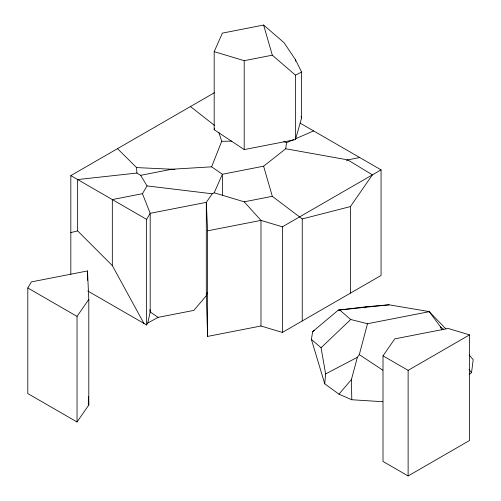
<?xml version="1.0" encoding="UTF-8"?>
<svg xmlns="http://www.w3.org/2000/svg" width="501" height="501" viewBox="0 0 501 501"><rect width="100%" height="100%" fill="white"/><g stroke="black" fill="none" stroke-linecap="round" stroke-linejoin="round"><path stroke-width="0.75" d="M382.751 401.708L351.79 399.748L338.97 394.174L324.742 383.797L325.625 373.928L321.066 347.763L311.378 339.371L312.699 331.574L338.319 310.113L366.175 306.769L389.083 304.815L429.163 311.584L445.928 328.894M117.516 148.659L136.604 167.591L171.862 169.232L211.616 166.827L222.381 174.267L263.614 166.188L285.739 148.766L286.522 142.716L293.649 139.61M469.118 374.516L471.535 372.612L473.195 359.699L469.168 354.971M87.744 290.981L146.611 324.967L147.776 322.995L150.187 311.948L150.187 213.313L142.441 193.693L147.037 185.909L140.637 175.331L136.886 173.058L77.642 179.552L77.642 230.886L112.324 265.599L143.925 323.421M443.629 329.332L440.586 326.978L429.163 311.584M214.184 129.703L214.184 51.659L222.381 33.122L263.614 25.05L284.017 42.635L295.471 59.713L301.602 72.038L301.602 117.967L295.452 139.61L244.2 149.58L214.184 129.703L214.585 128.193M351.79 399.748L351.426 379.539L357.363 357.307L359.305 354.627L367.496 323.734L429.138 311.685M207.101 292.791L206.306 295.753L207.602 336.415L260.977 325.994L282.389 332.426L381.061 275.456L381.061 169.858L300.143 123.14M211.616 166.827L221.718 141.313L218.874 132.608M147.776 322.995L158.091 317.371L193.849 310.388L206.306 295.753L206.306 202.354L212.242 193.787L214.184 192.804L222.381 174.267L222.381 195.377M27.805 287.962L31.381 281.906L87.5 270.947L88.796 299.41L88.796 405.008L77.035 421.986L27.805 393.561L27.805 287.962L77.035 316.381L77.035 421.986M146.611 324.967L146.611 219.369L150.187 213.313L206.306 202.354L207.602 230.817L207.602 336.415M77.035 316.381L88.796 299.41M350.443 293.135L350.443 206.575L372.381 174.868L347.757 159.882L285.739 148.766M383.008 355.848L394.769 338.876L448.144 328.456L469.55 334.881L469.55 440.485L408.121 475.95L383.008 461.452L383.008 355.848L408.121 370.352L469.55 334.881M338.97 394.174L351.426 379.539M321.066 347.763L350.687 319.494L367.496 323.734M346.529 160.846L347.757 159.882L359.731 157.539M312.699 331.574L314.597 330.278M70.823 274.272L70.823 175.613L214.741 92.528M207.602 230.817L260.977 220.396L282.389 226.828L381.061 169.858M364.29 307.839L366.175 306.769M325.625 373.928L357.363 357.307M295.452 139.61L295.452 75.137L301.602 72.038M295.076 138.99L313.607 130.911M263.614 166.188L272.312 196.323L302.247 218.943L350.443 206.575M70.823 232.602L77.642 230.886M214.184 51.659L244.2 60.671L272.312 55.185L295.452 75.137M140.637 175.331L171.862 169.232L174.924 169.47M142.441 193.693L112.324 199.573L112.324 265.599M214.184 192.804L244.2 201.815L272.312 196.323M338.319 310.113L389.083 304.815M221.718 141.313L231.85 141.144M147.037 185.909L212.242 193.787M283.748 141.52L286.522 142.716M70.823 175.613L146.611 219.369M359.305 354.627L382.795 370.183M158.091 317.371L150.187 311.948L149.874 309.643M190.449 106.55L214.779 125.626M339.703 310L350.687 319.494M244.2 201.815L260.977 220.396L260.977 325.994M469.055 369.638L471.535 372.612M440.586 326.978L441.7 329.871M301.045 116.52L301.602 117.967M311.378 339.371L324.742 383.797M263.614 25.05L272.312 55.185M136.604 167.591L136.886 173.058M88.42 396.679L88.796 405.008M408.121 370.352L408.121 475.95M302.247 218.943L302.247 320.959M295.471 59.713L295.471 61.254M282.389 226.828L282.389 332.426M244.2 60.671L244.2 149.58M87.5 270.947L87.5 280.291"/></g></svg>
